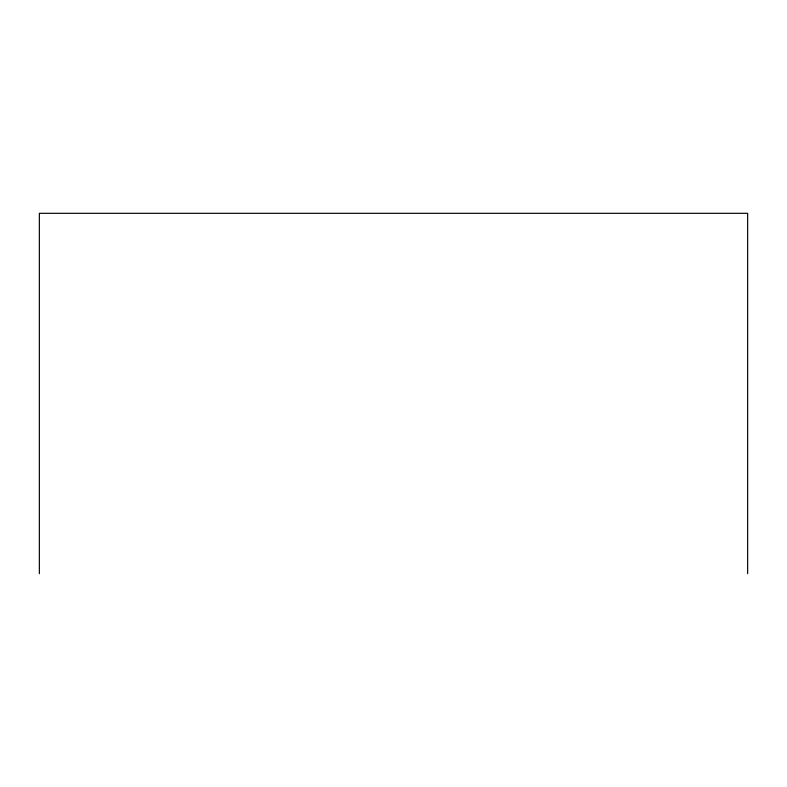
<?xml version="1.0" encoding="UTF-8"?>
<svg xmlns="http://www.w3.org/2000/svg" width="787" height="787" viewBox="0 0 787 787"><rect width="100%" height="100%" fill="white"/><g stroke="black" fill="none" stroke-linecap="round" stroke-linejoin="round"><path stroke-width="1.18" d="M747.65 573.684L747.65 213.316L39.35 213.316L39.35 573.684"/></g></svg>
